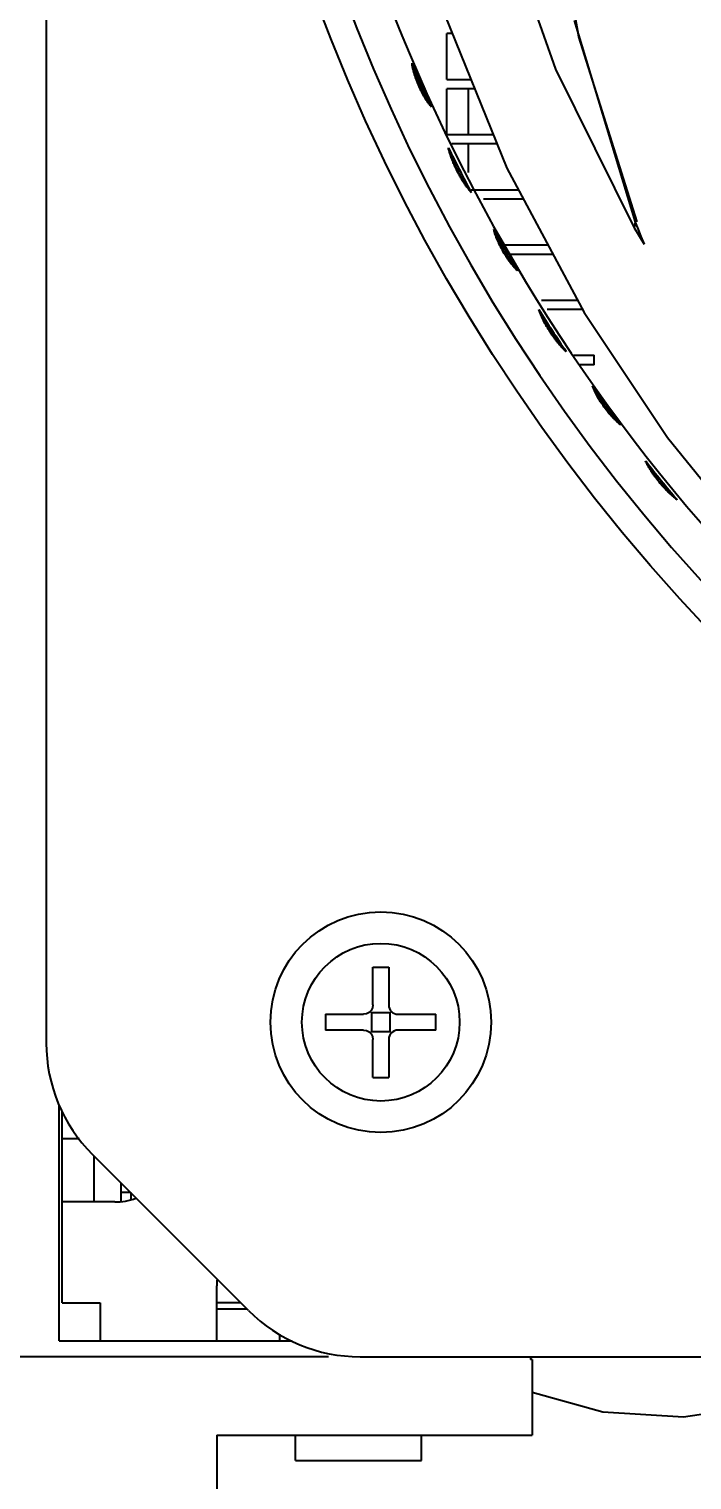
# Model space of a CAD drawing. Header units: millimetres. Extents: x 0 to 841, y 0 to 594.
# Drawn here: x 151.09 to 172.12, y 109.82 to 155.84 of the extents above; entities that cross this region are included whole.
import ezdxf

# ---------------------------------------------------------------- set-up
doc = ezdxf.new("R2010")
doc.units = ezdxf.units.MM
doc.header["$LTSCALE"] = 46.255
doc.layers.get('0').update_dxf_attribs({"linetype": 'CONTINUOUS'})
doc.layers.add('ASSEM_MEM', color=7, linetype='CONTINUOUS')
doc.styles.get("Standard").update_dxf_attribs({"font": 'txt', "width": 0.8})
doc.dimstyles.new('DIMSTYLE_1', dxfattribs={"dimtxt": 3, "dimasz": 2.1, "dimexe": 2, "dimexo": 1, "dimgap": 0.75, "dimtad": 1, "dimzin": 0, "dimdsep": 46, "dimtxsty": 'STANDARD', "dimblk": '_FILLED', "dimblk1": '_FILLED', "dimblk2": '_FILLED', "dimcen": 0.09, "dimazin": 0, "dimtp": 0.01, "dimtm": 0.01, "dimtfac": 1, "dimtofl": 0, "dimtmove": 0, "dimatfit": 3, "dimldrblk": '_FILLED', "dimfxl": 1, "dimtolj": 1, "dimtzin": 0, "dimarcsym": 0})

# ---------------------------------------------------------------- blocks, each defined once
blk = doc.blocks.new('_FILLED')
at = {"color": 0, "linetype": 'BYBLOCK'}
blk.add_solid([(0, 0), (-1, 0.167), (-1, -0.167)], dxfattribs=at)
blk = doc.blocks.new('*D13')
at = {"color": 7, "linetype": 'CONTINUOUS'}
for p, q in [((129.102, 252.79), (102.315, 252.79)), ((104.315, 252.79), (104.315, 183.26)), ((104.315, 113.73), (104.315, 183.26)), ((160.592, 113.73), (102.315, 113.73))]:
    blk.add_line(p, q, dxfattribs=at)
at = {"color": 7, "linetype": 'CONTINUOUS', "xscale": 2.1, "yscale": 2.1, "zscale": 2.1}
for p, rotation in [((104.315, 252.79), 90), ((104.315, 113.73), 270)]:
    blk.add_blockref('_FILLED', p, dxfattribs=dict(at, rotation=rotation))
at = {"color": 7, "linetype": 'CONTINUOUS', "insert": (100.565, 176.22), "char_height": 3, "width": 14.4, "attachment_point": 2, "rotation": 90, "line_spacing_factor": 0.9}
blk.add_mtext('139.06', dxfattribs=at)

msp = doc.modelspace()

# ---------------------------------------------------------------- linework, layer by layer
at = {"color": 7, "linetype": 'CONTINUOUS'}
for p, q in [((164.347, 154.24), (164.347, 155.69)), ((164.522, 155.69), (164.347, 155.69)), ((164.347, 154.24), (165.11, 154.24)), ((164.347, 152.49), (164.347, 153.94)), ((165.232, 153.94), (164.347, 153.94)), ((165.022, 153.94), (165.022, 152.49)), ((164.347, 152.49), (165.819, 152.49)), ((165.941, 152.19), (164.501, 152.19)), ((165.022, 152.19), (165.022, 151.285)), ((165.119, 150.74), (166.617, 150.74)), ((166.777, 150.44), (165.509, 150.44)), ((166.055, 148.99), (167.552, 148.99)), ((167.712, 148.69), (166.223, 148.69)), ((167.353, 147.24), (168.487, 147.24)), ((168.647, 146.94), (167.526, 146.94)), ((168.361, 145.49), (169.022, 145.49)), ((169.022, 145.19), (169.022, 145.49)), ((169.022, 145.19), (168.564, 145.19)), ((152.047, 114.24), (152.047, 121.72)), ((152.147, 115.44), (152.147, 121.533)), ((152.7, 120.64), (152.147, 120.64)), ((153.148, 120.102), (153.152, 118.64)), ((154.022, 118.666), (154.022, 119.24)), ((154.311, 118.94), (154.022, 118.94)), ((154.322, 118.94), (154.322, 118.706)), ((153.819, 118.64), (152.147, 118.64)), ((157.047, 114.24), (157.047, 115.981)), ((152.147, 115.44), (153.347, 115.44)), ((153.347, 115.44), (153.347, 114.24)), ((157.811, 115.44), (157.047, 115.44)), ((158.011, 115.24), (157.047, 115.24)), ((152.047, 114.24), (159.437, 114.24)), ((159.047, 114.24), (159.047, 114.448)), ((166.996, 113.73), (166.996, 113.64)), ((167.047, 113.64), (166.996, 113.64)), ((167.047, 113.64), (167.047, 111.24)), ((157.047, 111.24), (157.047, 97.89)), ((157.047, 111.24), (167.047, 111.24)), ((159.547, 110.44), (159.547, 111.24)), ((163.547, 110.44), (163.547, 111.24)), ((159.547, 110.44), (163.547, 110.44))]:
    msp.add_line(p, q, dxfattribs=at)
msp.add_lwpolyline([(167.047, 112.604), (169.296, 111.983), (171.853, 111.826), (174.407, 112.205), (176.792, 113.088), (177.826, 113.73)], dxfattribs=at)
for centre, start, end in [((153.819, 120.64), 270, 289.5221), ((159.047, 115.981), 174.2548, 180)]:
    msp.add_arc(centre, 2, start, end, dxfattribs=at)
at = {"layer": 'ASSEM_MEM', "color": 7, "linetype": 'CONTINUOUS'}
for p, q in [((151.642, 230), (151.642, 123.679)), ((168.385, 156.103), (170.324, 149.708)), ((170.378, 149.725), (168.529, 155.588)), ((163.354, 154.383), (163.362, 154.362)), ((163.387, 154.293), (163.397, 154.265)), ((163.397, 154.265), (163.411, 154.231)), ((167.796, 154.563), (170.29, 149.53)), ((163.618, 153.772), (163.634, 153.74)), ((163.634, 153.74), (163.644, 153.723)), ((164.513, 151.694), (164.503, 151.718)), ((164.518, 151.723), (164.537, 151.675)), ((164.877, 150.979), (164.862, 151.001)), ((164.876, 151.01), (164.904, 150.965)), ((170.324, 149.708), (170.29, 149.53)), ((170.324, 149.708), (170.413, 149.483)), ((170.29, 149.53), (170.39, 149.364)), ((170.413, 149.483), (170.503, 149.258)), ((170.492, 149.199), (170.608, 149.012)), ((170.503, 149.258), (170.604, 149.009)), ((170.594, 149.033), (170.503, 149.258)), ((166.023, 149.052), (166.037, 149.023)), ((166.037, 149.023), (166.051, 148.997)), ((170.608, 149.012), (170.583, 149.06)), ((170.595, 149.034), (170.588, 149.048)), ((170.604, 149.009), (170.596, 149.034)), ((166.31, 148.552), (166.33, 148.523)), ((167.425, 146.596), (167.437, 146.574)), ((169.138, 144.203), (169.163, 144.161)), ((169.194, 144.112), (169.211, 144.085)), ((169.211, 144.085), (169.228, 144.059)), ((169.513, 143.668), (169.532, 143.645)), ((169.532, 143.645), (169.554, 143.618)), ((171.245, 141.305), (171.282, 141.264)), ((162.002, 124.889), (162.002, 126.09)), ((162.002, 126.09), (162.502, 126.09)), ((162.502, 126.09), (162.502, 124.889)), ((160.502, 124.59), (160.502, 124.09)), ((160.502, 124.59), (161.702, 124.59)), ((161.912, 124.68), (161.952, 124.64)), ((161.952, 124.64), (161.952, 124.04)), ((162.552, 124.64), (161.952, 124.64)), ((162.593, 124.68), (162.552, 124.64)), ((162.552, 124.04), (162.552, 124.64)), ((162.802, 124.59), (164.002, 124.59)), ((164.002, 124.09), (164.002, 124.59)), ((161.702, 124.09), (160.502, 124.09)), ((161.912, 123.999), (161.952, 124.04)), ((161.952, 124.04), (162.552, 124.04)), ((162.002, 122.59), (162.002, 123.79)), ((162.502, 123.79), (162.502, 122.59)), ((162.593, 123.999), (162.552, 124.04)), ((164.002, 124.09), (162.802, 124.09)), ((162.002, 122.59), (162.502, 122.59)), ((158.056, 115.194), (153.107, 120.144)), ((161.592, 113.73), (267.913, 113.73))]:
    msp.add_line(p, q, dxfattribs=at)
for points in [[(168.529, 155.588), (167.208, 162.885), (166.848, 171.011)], [(164.369, 166.796), (165.765, 160.311), (167.796, 154.563)], [(162.475, 162.588), (164.128, 156.663), (166.25, 151.427), (168.697, 146.846), (171.344, 142.887), (174.069, 139.518)], [(167.21, 162.867), (168.536, 155.558), (170.377, 149.725)], [(163.325, 154.387), (163.318, 154.41), (163.311, 154.434), (163.304, 154.458), (163.297, 154.482), (163.291, 154.506), (163.284, 154.531), (163.278, 154.556), (163.272, 154.582), (163.267, 154.608), (163.261, 154.635), (163.256, 154.662), (163.251, 154.69), (163.242, 154.749)], [(163.251, 154.751), (163.259, 154.714), (163.266, 154.682), (163.273, 154.653), (163.28, 154.626), (163.286, 154.601), (163.293, 154.578), (163.298, 154.558), (163.304, 154.539), (163.309, 154.521), (163.314, 154.505), (163.319, 154.49), (163.328, 154.462)], [(163.391, 154.197), (163.381, 154.222), (163.372, 154.247), (163.363, 154.271), (163.355, 154.294), (163.347, 154.317), (163.339, 154.341), (163.332, 154.364), (163.325, 154.387)], [(163.328, 154.462), (163.337, 154.433), (163.346, 154.407), (163.354, 154.383)], [(163.362, 154.362), (163.369, 154.342), (163.375, 154.324), (163.387, 154.293)], [(163.468, 154.011), (163.444, 154.066), (163.427, 154.107), (163.413, 154.14), (163.401, 154.17), (163.391, 154.197)], [(163.411, 154.231), (163.421, 154.205), (163.43, 154.181), (163.44, 154.157), (163.45, 154.134), (163.459, 154.111), (163.476, 154.072), (163.497, 154.024)], [(163.61, 153.725), (163.598, 153.746), (163.587, 153.767), (163.575, 153.789), (163.564, 153.811), (163.552, 153.835), (163.539, 153.86), (163.525, 153.888), (163.51, 153.92), (163.491, 153.959), (163.468, 154.011)], [(163.497, 154.024), (163.521, 153.971), (163.54, 153.93), (163.552, 153.905), (163.564, 153.879), (163.577, 153.852)], [(163.577, 153.852), (163.591, 153.825), (163.604, 153.799), (163.618, 153.772)], [(163.644, 153.665), (163.633, 153.685), (163.621, 153.705), (163.61, 153.725)], [(163.644, 153.723), (163.654, 153.703), (163.666, 153.682), (163.679, 153.658)], [(163.855, 153.371), (163.839, 153.389), (163.822, 153.409), (163.806, 153.428), (163.791, 153.448), (163.775, 153.467), (163.761, 153.487), (163.747, 153.507), (163.733, 153.527), (163.719, 153.546), (163.706, 153.566), (163.693, 153.586), (163.681, 153.606), (163.668, 153.625), (163.656, 153.645), (163.644, 153.665)], [(163.679, 153.658), (163.693, 153.633), (163.709, 153.604), (163.724, 153.578)], [(163.724, 153.578), (163.733, 153.564), (163.742, 153.549), (163.752, 153.532), (163.763, 153.514), (163.776, 153.495), (163.789, 153.473), (163.804, 153.451), (163.82, 153.426), (163.839, 153.4), (163.858, 153.373)], [(164.503, 151.718), (164.494, 151.743), (164.485, 151.768), (164.476, 151.793), (164.468, 151.818), (164.459, 151.844), (164.451, 151.871), (164.442, 151.898), (164.434, 151.925), (164.426, 151.953), (164.419, 151.981), (164.411, 152.01), (164.404, 152.04), (164.397, 152.071)], [(164.4, 152.07), (164.408, 152.041), (164.416, 152.011), (164.425, 151.983), (164.434, 151.955), (164.443, 151.927), (164.452, 151.9), (164.461, 151.874), (164.47, 151.848), (164.48, 151.822), (164.489, 151.797), (164.498, 151.772), (164.508, 151.747), (164.518, 151.723)], [(164.585, 151.519), (164.574, 151.546), (164.562, 151.571), (164.552, 151.596), (164.542, 151.621), (164.532, 151.645), (164.522, 151.67), (164.513, 151.694)], [(164.537, 151.675), (164.547, 151.651), (164.558, 151.627), (164.568, 151.602), (164.579, 151.577), (164.59, 151.552), (164.602, 151.526), (164.615, 151.498), (164.629, 151.467), (164.646, 151.433), (164.666, 151.391), (164.694, 151.336)], [(164.677, 151.328), (164.649, 151.383), (164.629, 151.425), (164.612, 151.46), (164.598, 151.491), (164.585, 151.519)], [(164.862, 151.001), (164.848, 151.024), (164.834, 151.046), (164.82, 151.069), (164.806, 151.093), (164.792, 151.117), (164.777, 151.142), (164.762, 151.169), (164.745, 151.199), (164.727, 151.233), (164.705, 151.274), (164.677, 151.328)], [(164.694, 151.336), (164.721, 151.283), (164.743, 151.241), (164.762, 151.208), (164.778, 151.178), (164.793, 151.151)], [(164.793, 151.151), (164.807, 151.126), (164.821, 151.102), (164.835, 151.078), (164.849, 151.055), (164.862, 151.032), (164.876, 151.01)], [(165.119, 150.653), (165.098, 150.678), (165.078, 150.703), (165.058, 150.727), (165.039, 150.751), (165.02, 150.775), (165.003, 150.798), (164.985, 150.821), (164.969, 150.844), (164.952, 150.867), (164.937, 150.89), (164.921, 150.912), (164.906, 150.935), (164.891, 150.957), (164.877, 150.979)], [(164.904, 150.965), (164.918, 150.943), (164.933, 150.92), (164.948, 150.897), (164.963, 150.874), (164.979, 150.851), (164.995, 150.828), (165.011, 150.804), (165.028, 150.78), (165.046, 150.756), (165.064, 150.732), (165.083, 150.707), (165.103, 150.682), (165.124, 150.656)], [(165.951, 149.14), (165.942, 149.162), (165.933, 149.184), (165.924, 149.207), (165.915, 149.229), (165.906, 149.253), (165.898, 149.276), (165.889, 149.3), (165.881, 149.325), (165.873, 149.35), (165.865, 149.375), (165.857, 149.402), (165.849, 149.428), (165.842, 149.456), (165.835, 149.484)], [(165.843, 149.486), (165.854, 149.451), (165.865, 149.419), (165.875, 149.39), (165.885, 149.363), (165.895, 149.339), (165.903, 149.317), (165.912, 149.296), (165.919, 149.278), (165.926, 149.261), (165.933, 149.245), (165.939, 149.231), (165.951, 149.203)], [(165.951, 149.203), (165.964, 149.175), (165.976, 149.149), (165.987, 149.125)], [(166.032, 148.966), (166.021, 148.989), (166.01, 149.011), (166, 149.033), (165.99, 149.054), (165.98, 149.076), (165.97, 149.097), (165.961, 149.119), (165.951, 149.14)], [(165.987, 149.125), (165.997, 149.104), (166.007, 149.085), (166.023, 149.052)], [(170.39, 149.364), (170.492, 149.199), (170.594, 149.033)], [(166.137, 148.773), (166.109, 148.821), (166.088, 148.859), (166.071, 148.89), (166.057, 148.918), (166.044, 148.943), (166.032, 148.966)], [(166.051, 148.997), (166.064, 148.97), (166.078, 148.945), (166.091, 148.921), (166.104, 148.897), (166.116, 148.874), (166.137, 148.836), (166.164, 148.789)], [(166.285, 148.536), (166.271, 148.557), (166.257, 148.579), (166.242, 148.601), (166.226, 148.626), (166.209, 148.653), (166.19, 148.683), (166.167, 148.722), (166.137, 148.773)], [(166.164, 148.789), (166.194, 148.739), (166.217, 148.701), (166.231, 148.677), (166.246, 148.653), (166.261, 148.628), (166.278, 148.602)], [(166.278, 148.602), (166.294, 148.578), (166.31, 148.552)], [(166.356, 148.438), (166.342, 148.457), (166.327, 148.476), (166.313, 148.496), (166.299, 148.516), (166.285, 148.536)], [(166.33, 148.523), (166.341, 148.506), (166.353, 148.488), (166.367, 148.468), (166.382, 148.447), (166.399, 148.423)], [(166.59, 148.176), (166.55, 148.213), (166.532, 148.231), (166.514, 148.249), (166.497, 148.268), (166.479, 148.287), (166.463, 148.305), (166.447, 148.324), (166.431, 148.343), (166.415, 148.362), (166.4, 148.381), (166.385, 148.4), (166.37, 148.419), (166.356, 148.438)], [(166.399, 148.423), (166.418, 148.397), (166.428, 148.383), (166.437, 148.371), (166.446, 148.358), (166.457, 148.343), (166.469, 148.328), (166.482, 148.311), (166.496, 148.293), (166.512, 148.273), (166.529, 148.252), (166.548, 148.23), (166.569, 148.206), (166.593, 148.178)], [(167.264, 146.943), (167.276, 146.914), (167.287, 146.887), (167.298, 146.86), (167.31, 146.834), (167.321, 146.808), (167.333, 146.783), (167.344, 146.758), (167.356, 146.734), (167.367, 146.71), (167.379, 146.687), (167.39, 146.664), (167.402, 146.641), (167.414, 146.619), (167.425, 146.596)], [(167.412, 146.589), (167.401, 146.611), (167.39, 146.634), (167.379, 146.657), (167.368, 146.68), (167.357, 146.704), (167.346, 146.729), (167.335, 146.753), (167.324, 146.778), (167.314, 146.804), (167.303, 146.83), (167.293, 146.857), (167.283, 146.884), (167.273, 146.912), (167.264, 146.94)], [(167.512, 146.406), (167.498, 146.43), (167.485, 146.454), (167.472, 146.477), (167.459, 146.499), (167.447, 146.522), (167.435, 146.544), (167.424, 146.566), (167.412, 146.589)], [(167.437, 146.574), (167.449, 146.552), (167.461, 146.53), (167.474, 146.508), (167.486, 146.486), (167.499, 146.463), (167.513, 146.44), (167.527, 146.416), (167.542, 146.39), (167.559, 146.362), (167.579, 146.331), (167.602, 146.293), (167.634, 146.244)], [(167.619, 146.232), (167.588, 146.281), (167.564, 146.32), (167.544, 146.352), (167.527, 146.38), (167.512, 146.406)], [(167.806, 145.968), (167.789, 145.989), (167.773, 146.011), (167.756, 146.034), (167.739, 146.057), (167.721, 146.083), (167.701, 146.11), (167.679, 146.142), (167.653, 146.181), (167.619, 146.232)], [(167.634, 146.244), (167.667, 146.193), (167.693, 146.154), (167.715, 146.123), (167.734, 146.095), (167.752, 146.07)], [(167.752, 146.07), (167.769, 146.046), (167.786, 146.023), (167.802, 146.001), (167.818, 145.98), (167.834, 145.959)], [(167.871, 145.885), (167.855, 145.906), (167.838, 145.926), (167.822, 145.947), (167.806, 145.968)], [(167.834, 145.959), (167.85, 145.938), (167.866, 145.917), (167.882, 145.896), (167.899, 145.875)], [(168.13, 145.607), (168.082, 145.653), (168.06, 145.675), (168.039, 145.697), (168.018, 145.718), (167.998, 145.74), (167.979, 145.761), (167.96, 145.782), (167.941, 145.803), (167.923, 145.824), (167.906, 145.844), (167.888, 145.865), (167.871, 145.885)], [(167.899, 145.875), (167.916, 145.854), (167.933, 145.833), (167.95, 145.812), (167.968, 145.791), (167.987, 145.769), (168.006, 145.748), (168.025, 145.725), (168.045, 145.703), (168.066, 145.681), (168.087, 145.658), (168.11, 145.635), (168.132, 145.612)], [(169.102, 144.213), (169.091, 144.234), (169.079, 144.256), (169.068, 144.277), (169.057, 144.299), (169.046, 144.322), (169.035, 144.345), (169.024, 144.368), (169.014, 144.392), (169.003, 144.417), (168.993, 144.442), (168.982, 144.467), (168.972, 144.494), (168.962, 144.521)], [(168.97, 144.524), (168.985, 144.49), (168.999, 144.46), (169.012, 144.432), (169.025, 144.406), (169.037, 144.383), (169.048, 144.362), (169.058, 144.343), (169.068, 144.325), (169.076, 144.309), (169.085, 144.295), (169.092, 144.281), (169.099, 144.269), (169.108, 144.254), (169.124, 144.227), (169.138, 144.203)], [(169.125, 144.172), (169.113, 144.192), (169.102, 144.213)], [(169.212, 144.028), (169.198, 144.049), (169.185, 144.07), (169.173, 144.091), (169.16, 144.111), (169.148, 144.131), (169.137, 144.152), (169.125, 144.172)], [(169.163, 144.161), (169.174, 144.143), (169.194, 144.112)], [(169.337, 143.846), (169.304, 143.892), (169.279, 143.927), (169.259, 143.956), (169.242, 143.982), (169.226, 144.006), (169.212, 144.028)], [(169.228, 144.059), (169.244, 144.034), (169.26, 144.011), (169.275, 143.988), (169.29, 143.966), (169.305, 143.945), (169.33, 143.909), (169.362, 143.865)], [(169.509, 143.626), (169.493, 143.645), (169.476, 143.665), (169.459, 143.687), (169.44, 143.709), (169.421, 143.734), (169.399, 143.763), (169.372, 143.798), (169.337, 143.846)], [(169.362, 143.865), (169.396, 143.819), (169.423, 143.783), (169.44, 143.761), (169.457, 143.739), (169.474, 143.716), (169.493, 143.693), (169.513, 143.668)], [(169.607, 143.516), (169.59, 143.534), (169.574, 143.552), (169.558, 143.57), (169.542, 143.588), (169.525, 143.607), (169.509, 143.626)], [(169.554, 143.618), (169.567, 143.602), (169.581, 143.586), (169.597, 143.567), (169.614, 143.547), (169.634, 143.525), (169.656, 143.501), (169.669, 143.486)], [(169.862, 143.282), (169.816, 143.319), (169.795, 143.337), (169.774, 143.355), (169.753, 143.373), (169.734, 143.391), (169.714, 143.409), (169.695, 143.427), (169.677, 143.445), (169.659, 143.462), (169.641, 143.48), (169.624, 143.498), (169.607, 143.516)], [(169.669, 143.486), (169.679, 143.475), (169.691, 143.462), (169.704, 143.448), (169.718, 143.434), (169.733, 143.418), (169.75, 143.4), (169.769, 143.381), (169.789, 143.361), (169.812, 143.339), (169.838, 143.315), (169.868, 143.288)], [(170.811, 141.842), (170.797, 141.865), (170.783, 141.887), (170.769, 141.911), (170.755, 141.934), (170.742, 141.958), (170.728, 141.983), (170.714, 142.008), (170.701, 142.034), (170.687, 142.06), (170.674, 142.087), (170.661, 142.114), (170.648, 142.142)], [(170.65, 142.144), (170.664, 142.117), (170.677, 142.091), (170.691, 142.066), (170.705, 142.041), (170.719, 142.017), (170.733, 141.993), (170.747, 141.97), (170.761, 141.947), (170.775, 141.925), (170.789, 141.903), (170.803, 141.881), (170.817, 141.859), (170.831, 141.838)], [(170.839, 141.798), (170.825, 141.82), (170.811, 141.842)], [(170.831, 141.838), (170.845, 141.817), (170.859, 141.797), (170.873, 141.776)], [(170.929, 141.666), (170.913, 141.689), (170.898, 141.711), (170.883, 141.733), (170.868, 141.755), (170.853, 141.776), (170.839, 141.798)], [(170.873, 141.776), (170.887, 141.755), (170.902, 141.735), (170.917, 141.714), (170.932, 141.693), (170.948, 141.671), (170.965, 141.648), (170.983, 141.624), (171.002, 141.598), (171.025, 141.569), (171.053, 141.533), (171.09, 141.487)], [(171.075, 141.476), (171.037, 141.523), (171.008, 141.56), (170.985, 141.591), (170.965, 141.618), (170.947, 141.642), (170.929, 141.666)], [(171.288, 141.233), (171.269, 141.252), (171.251, 141.272), (171.232, 141.293), (171.212, 141.315), (171.191, 141.338), (171.169, 141.363), (171.144, 141.392), (171.114, 141.428), (171.075, 141.476)], [(171.09, 141.487), (171.128, 141.44), (171.158, 141.405), (171.183, 141.376), (171.205, 141.35), (171.225, 141.327), (171.245, 141.305)], [(171.282, 141.264), (171.3, 141.245), (171.318, 141.225), (171.336, 141.206), (171.354, 141.187), (171.372, 141.168), (171.391, 141.149), (171.41, 141.13), (171.429, 141.111)], [(171.381, 141.138), (171.362, 141.157), (171.343, 141.176), (171.325, 141.194), (171.306, 141.213), (171.288, 141.233)], [(171.648, 140.908), (171.622, 140.928), (171.597, 140.947), (171.573, 140.967), (171.549, 140.987), (171.526, 141.006), (171.504, 141.025), (171.482, 141.044), (171.461, 141.063), (171.44, 141.082), (171.42, 141.101), (171.4, 141.12), (171.381, 141.138)], [(171.429, 141.111), (171.449, 141.092), (171.469, 141.072), (171.49, 141.053), (171.511, 141.033), (171.533, 141.013), (171.555, 140.993), (171.578, 140.973), (171.601, 140.952), (171.626, 140.932), (171.652, 140.911)], [(162.002, 124.889), (161.988, 124.796), (161.945, 124.713), (161.879, 124.647), (161.795, 124.604), (161.702, 124.59)], [(161.702, 124.09), (161.795, 124.075), (161.879, 124.032), (161.945, 123.966), (161.988, 123.883), (162.002, 123.79)]]:
    msp.add_lwpolyline(points, dxfattribs=at)
for centre, radius in [((214.752, 176.84), 58.115), ((162.252, 124.34), 3.5), ((162.252, 124.34), 2.5)]:
    msp.add_circle(centre, radius, dxfattribs=at)
for centre, radius, start, end in [((214.747, 176.839), 56, 158.6333, 248.633), ((214.745, 176.839), 57.223, 180, 360), ((214.747, 176.839), 56.042, 203.2162, 204.7596), ((214.746, 176.839), 56.112, 206.1958, 207.8189), ((214.747, 176.839), 56.042, 209.2161, 210.7596), ((214.746, 176.839), 56.112, 212.1958, 213.8189), ((214.747, 176.839), 56.042, 215.216, 216.7824), ((214.746, 176.839), 56.112, 218.1958, 219.8189), ((156.642, 123.679), 5, 180, 225), ((161.592, 118.73), 5, 225, 270)]:
    msp.add_arc(centre, radius, start, end, dxfattribs=at)
for centre, major_axis, start_param, end_param in [((162.802, 124.89), (0.212, 0.212), -3.926684, -2.356501), ((162.802, 123.789), (0.212, -0.212), 2.356501, 3.926684)]:
    msp.add_ellipse(centre, major_axis=major_axis, ratio=0.999376, start_param=start_param, end_param=end_param, dxfattribs=at)

# ---------------------------------------------------------------- dimensions: what is measured, and where the dimension line sits
at = {"color": 7, "linetype": 'CONTINUOUS'}
dim = msp.add_linear_dim(base=(104.315, 252.79), p1=(161.592, 113.73), p2=(130.102, 252.79), angle=90, dimstyle='DIMSTYLE_1', dxfattribs=at)
dim.commit()
dim.dimension.update_dxf_attribs({"geometry": '*D13', "text_midpoint": (104.315, 176.52), "dimtype": 160})

doc.saveas('drawing.dxf')
